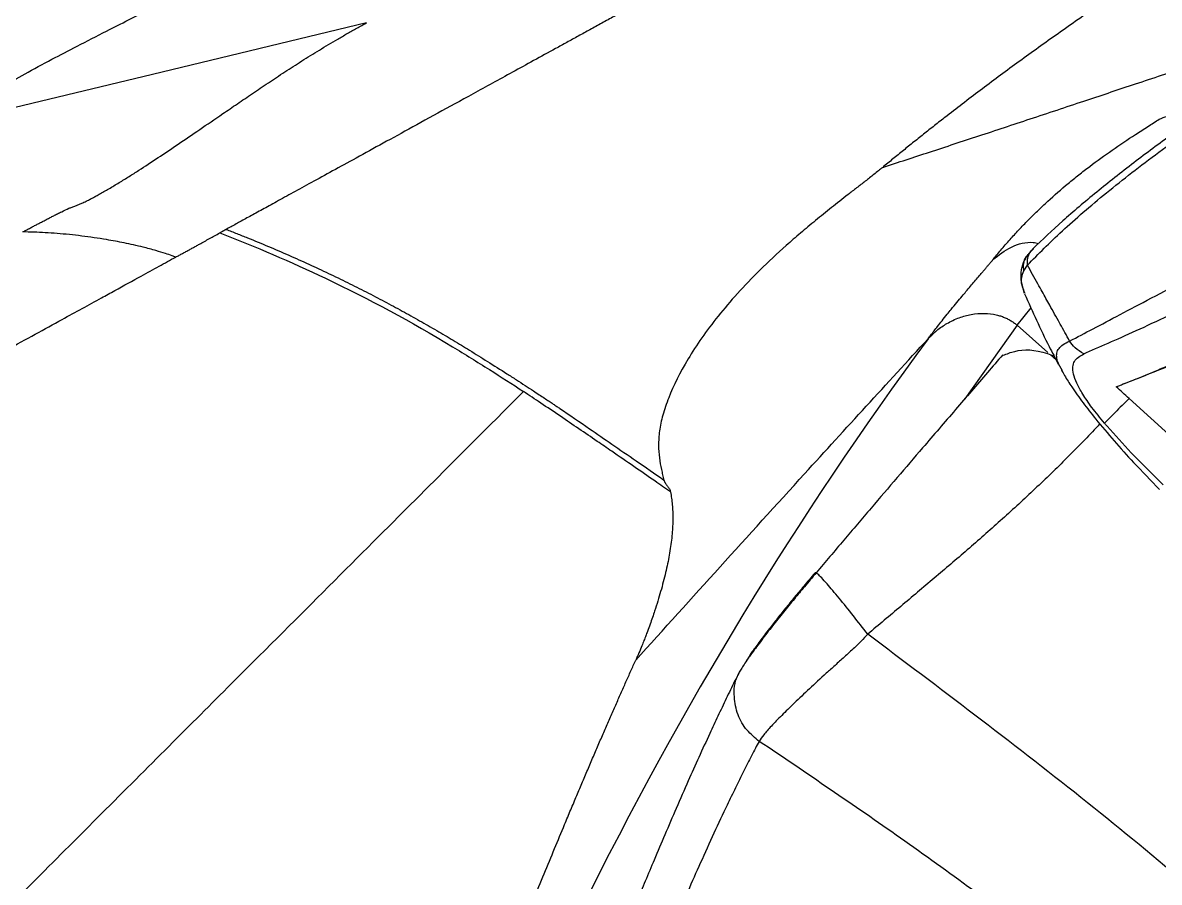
# Model space of a CAD drawing. Extents: x 525 to 613, y 487 to 635.
# Drawn here: x 590.82 to 595.82, y 581.25 to 585.03 of the extents above; entities that cross this region are included whole.
import ezdxf

# ---------------------------------------------------------------- set-up
doc = ezdxf.new("R2010")
doc.units = 0
doc.header["$MEASUREMENT"] = 0
doc.layers.add('1', color=4, linetype='Continuous')
doc.layers.add('STD TEST', color=3, linetype='Continuous')

# ---------------------------------------------------------------- blocks, each defined once
blk = doc.blocks.new('2023 VANGUARD')
at = {"layer": '1', "color": 3, "linetype": 'Continuous', "lineweight": 25}
for p, q in [((26.3096, -8.6513), (26.2842, -8.6801)), ((26.2683, -8.7502), (26.2842, -8.7243)), ((26.2613, -8.8157), (26.27, -8.8483)), ((26.2393, -8.9893), (26.3005, -8.9121)), ((26.2393, -8.9893), (26.0085, -9.3131)), ((26.3741, -9.1087), (26.2393, -8.9893)), ((26.4105, -9.141), (26.3857, -9.1191)), ((26.4383, -9.1892), (26.4217, -9.159)), ((26.924, -9.4849), (26.7323, -9.3117)), ((25.0466, -10.467), (25.0501, -10.4611)), ((25.0501, -10.4611), (25.0483, -10.4646))]:
    blk.add_line(p, q, dxfattribs=at)
at = {"layer": '1', "color": 3, "linetype": 'Continuous', "lineweight": 25, "flags": 128}
blk.add_lwpolyline([(23.3735, -7.6573), (22.4303, -7.8848), (21.5192, -8.1044)], dxfattribs=at)
at = {"layer": '1', "color": 3, "linetype": 'Continuous', "lineweight": 25}
for points, knots in [([(28.6889, -6.3417), (28.6715, -6.3509), (28.6369, -6.3692), (28.5853, -6.3967), (28.5339, -6.4242), (28.4829, -6.4516), (28.4321, -6.4789), (28.3817, -6.5062), (28.3316, -6.5334), (28.2818, -6.5606), (28.2323, -6.5877), (28.1831, -6.6148), (28.1342, -6.6418), (28.0857, -6.6688), (28.0375, -6.6957), (27.9896, -6.7226), (27.9421, -6.7494), (27.8948, -6.7762), (27.8479, -6.803), (27.7444, -6.8623), (27.5868, -6.9541), (27.3773, -7.0795), (27.1738, -7.2047), (26.975, -7.3305), (26.7831, -7.4558), (26.5969, -7.5812), (26.4182, -7.7054), (26.2471, -7.8281), (26.0841, -7.9487), (25.9637, -8.0408), (25.8808, -8.1055), (25.8322, -8.1439), (25.7844, -8.1819), (25.7376, -8.2196), (25.6915, -8.2571), (25.6617, -8.2817), (25.6467, -8.294)], [0, 0, 0, 0, 0.014307, 0.028562, 0.042765, 0.056918, 0.071021, 0.085074, 0.099078, 0.113034, 0.126941, 0.140801, 0.154613, 0.168378, 0.182096, 0.195769, 0.209396, 0.222978, 0.236516, 0.25001, 0.312965, 0.375018, 0.438078, 0.500021, 0.562742, 0.625016, 0.687787, 0.749998, 0.81234, 0.875006, 0.895777, 0.916566, 0.937377, 0.958216, 0.979088, 1, 1, 1, 1]), ([(29.9567, -6.3824), (29.8826, -6.4209), (29.7333, -6.4985), (29.5203, -6.6093), (29.3268, -6.7114), (29.1565, -6.8018), (29.0113, -6.8797), (28.8927, -6.944), (28.801, -6.994), (28.7239, -7.0364), (28.6492, -7.0777), (28.5314, -7.1432), (28.3657, -7.2366), (28.1653, -7.3518), (27.9593, -7.473), (27.745, -7.6023), (27.5084, -7.7499), (27.2885, -7.8932), (27.0907, -8.0277), (26.9175, -8.1504), (26.7466, -8.2775), (26.5837, -8.4063), (26.4316, -8.5347), (26.3508, -8.6119), (26.3094, -8.6515)], [0, 0, 0, 0, 0.046354, 0.09334, 0.13474, 0.170481, 0.203786, 0.230016, 0.249204, 0.265144, 0.282043, 0.299905, 0.345829, 0.397178, 0.442788, 0.497084, 0.559897, 0.630784, 0.682563, 0.738116, 0.797682, 0.861533, 0.928929, 1, 1, 1, 1]), ([(26.2842, -8.7243), (26.3326, -8.6753), (26.4297, -8.5772), (26.6272, -8.4075), (26.8576, -8.2286), (27.1197, -8.0424), (27.4093, -7.8514), (27.7241, -7.657), (28.0604, -7.4608), (28.4147, -7.2636), (28.7845, -7.0656), (29.1689, -6.8664), (29.564, -6.6658), (29.8346, -6.5296), (29.9696, -6.4616)], [0, 0, 0, 0, 0.083648, 0.167746, 0.251461, 0.334457, 0.417447, 0.500935, 0.584376, 0.667337, 0.750217, 0.833366, 0.916826, 1, 1, 1, 1]), ([(21.5192, -8.1044), (21.5201, -8.104), (21.5217, -8.1032), (21.5244, -8.1015), (21.5273, -8.0997), (21.5304, -8.0977), (21.5337, -8.0954), (21.5372, -8.0929), (21.5409, -8.0902), (21.5448, -8.0874), (21.5542, -8.0806), (21.5714, -8.0681), (21.603, -8.0454), (21.6459, -8.0163), (21.7023, -7.9802), (21.776, -7.9355), (21.871, -7.8811), (21.9821, -7.8207), (22.103, -7.7578), (22.2161, -7.6999), (22.3308, -7.642), (22.447, -7.5829), (22.5827, -7.513), (22.69, -7.4567), (22.7636, -7.4178), (22.7986, -7.3993), (22.8381, -7.3783), (22.8822, -7.3547), (22.931, -7.3286), (22.9843, -7.2998), (23.0422, -7.2684), (23.1047, -7.2344), (23.1718, -7.1977), (23.2181, -7.1723), (23.242, -7.1592)], [0, 0, 0, 0, 0.007389, 0.014663, 0.021823, 0.028872, 0.035811, 0.042642, 0.049367, 0.055987, 0.062506, 0.094, 0.125039, 0.164622, 0.206174, 0.250106, 0.309562, 0.375231, 0.433765, 0.500225, 0.548771, 0.606595, 0.673709, 0.750119, 0.765015, 0.782153, 0.801535, 0.823159, 0.847025, 0.873135, 0.901487, 0.932082, 0.96492, 1, 1, 1, 1]), ([(26.4703, -9.0585), (26.5036, -9.0411), (26.5702, -9.0064), (26.6894, -8.9433), (26.8275, -8.8709), (26.9889, -8.7858), (27.1752, -8.6879), (27.3849, -8.5746), (27.6156, -8.451), (27.8895, -8.3045), (28.2076, -8.1366), (28.5677, -7.9502), (28.938, -7.763), (29.3163, -7.5766), (29.7, -7.3919), (29.9592, -7.271), (30.0887, -7.2107)], [0, 0, 0, 0, 0.06234, 0.124818, 0.187363, 0.250453, 0.313852, 0.376637, 0.439459, 0.502671, 0.586016, 0.668823, 0.751617, 0.834542, 0.917364, 1, 1, 1, 1]), ([(26.5321, -9.1153), (26.5669, -9.0999), (26.6365, -9.0692), (26.7611, -9.0144), (26.9038, -8.9472), (27.0694, -8.8658), (27.2588, -8.7682), (27.4696, -8.6537), (27.6989, -8.527), (27.9685, -8.3758), (28.2788, -8.2014), (28.6285, -8.0072), (28.9872, -7.8119), (29.3534, -7.6179), (29.7251, -7.4264), (29.977, -7.3027), (30.1029, -7.2409)], [0, 0, 0, 0, 0.062319, 0.124752, 0.187451, 0.250906, 0.314486, 0.37751, 0.44061, 0.503895, 0.587131, 0.669779, 0.75236, 0.835034, 0.917583, 1, 1, 1, 1]), ([(24.6317, -7.5374), (24.6221, -7.5426), (24.6029, -7.5531), (24.5746, -7.5687), (24.5464, -7.5841), (24.5186, -7.5994), (24.4911, -7.6145), (24.4638, -7.6295), (24.4368, -7.6443), (24.4101, -7.659), (24.3836, -7.6735), (24.3574, -7.6879), (24.3316, -7.7021), (24.3059, -7.7162), (24.2806, -7.7301), (24.2555, -7.7439), (24.2307, -7.7575), (24.1812, -7.7847), (24.1087, -7.8244), (24.0159, -7.8753), (23.927, -7.924), (23.8144, -7.9857), (23.6827, -8.0581), (23.5409, -8.1359), (23.4125, -8.2063), (23.2989, -8.2686), (23.197, -8.3245), (23.1079, -8.3733), (23.0285, -8.4169), (22.9593, -8.4549), (22.8986, -8.4883), (22.8543, -8.5126), (22.8215, -8.5305), (22.7981, -8.5434), (22.7792, -8.5537), (22.765, -8.5616), (22.7581, -8.5654), (22.755, -8.567)], [0, 0, 0, 0, 0.007913, 0.015809, 0.023691, 0.031558, 0.039412, 0.047254, 0.055083, 0.062899, 0.070703, 0.078495, 0.086274, 0.094041, 0.101796, 0.109539, 0.117269, 0.124989, 0.156318, 0.187503, 0.218619, 0.250013, 0.311735, 0.37497, 0.436508, 0.499995, 0.561526, 0.624976, 0.686346, 0.749993, 0.812491, 0.874993, 0.906444, 0.937497, 0.968749, 0.986154, 1, 1, 1, 1]), ([(21.8587, -8.5782), (21.8637, -8.5756), (21.8738, -8.5703), (21.8887, -8.5624), (21.9038, -8.5545), (21.9189, -8.5466), (21.934, -8.5387), (21.9493, -8.5307), (21.9646, -8.5227), (21.98, -8.5147), (21.9957, -8.5066), (22.0125, -8.498), (22.0351, -8.4867), (22.0565, -8.4765), (22.0769, -8.4685), (22.0911, -8.4634), (22.1055, -8.4581), (22.1176, -8.453), (22.1319, -8.4463), (22.1469, -8.4387), (22.1635, -8.4301), (22.1792, -8.4216), (22.1965, -8.412), (22.2166, -8.4008), (22.2455, -8.3842), (22.2821, -8.3623), (22.3262, -8.335), (22.3814, -8.2996), (22.4511, -8.2539), (22.5401, -8.194), (22.6349, -8.1296), (22.7236, -8.069), (22.8029, -8.0149), (22.8696, -7.9695), (22.9393, -7.9226), (23.0001, -7.8823), (23.05, -7.8499), (23.0875, -7.8259), (23.1259, -7.8018), (23.165, -7.7777), (23.205, -7.7535), (23.2458, -7.7294), (23.2875, -7.7054), (23.3299, -7.6814), (23.359, -7.6653), (23.3735, -7.6573)], [0, 0, 0, 0, 0.012288, 0.02491, 0.037867, 0.051158, 0.064784, 0.078745, 0.093041, 0.107673, 0.122641, 0.138801, 0.157499, 0.190275, 0.20436, 0.22111, 0.235556, 0.250002, 0.259721, 0.281254, 0.297544, 0.312504, 0.331674, 0.352507, 0.375003, 0.420414, 0.462079, 0.499999, 0.568815, 0.632897, 0.693075, 0.749989, 0.782365, 0.813975, 0.844841, 0.87499, 0.889464, 0.903785, 0.917955, 0.931977, 0.945856, 0.959595, 0.973197, 0.986664, 1, 1, 1, 1]), ([(25.6467, -8.294), (25.7156, -8.2716), (25.8567, -8.2256), (26.0732, -8.1545), (26.2997, -8.0797), (26.5253, -8.0048), (26.7516, -7.9294), (26.962, -7.8592), (27.1857, -7.7845), (27.3332, -7.7354), (27.4177, -7.7072)], [0, 0, 0, 0, 0.116431, 0.238552, 0.366394, 0.499998, 0.620724, 0.749999, 0.85675, 1, 1, 1, 1]), ([(26.7067, -9.2476), (26.7123, -9.2454), (26.7435, -9.2331), (26.8041, -9.2099), (26.8821, -9.1761), (26.9614, -9.1408), (27.0407, -9.1073), (27.1354, -9.0672), (27.2476, -9.0171), (27.3783, -8.9553), (27.5326, -8.8865), (27.6952, -8.8128), (27.8741, -8.7311), (28.0683, -8.6422), (28.2775, -8.5464), (28.4941, -8.4475), (28.7153, -8.3484), (28.9447, -8.2472), (29.155, -8.1554), (29.3396, -8.0763), (29.5022, -8.0075), (29.6753, -7.9355), (29.8473, -7.8646), (29.9989, -7.8027), (30.089, -7.7677), (30.128, -7.7525)], [0, 0, 0, 0, 0.0097381, 0.0546015, 0.1000331, 0.1320561, 0.1702626, 0.2056372, 0.2487952, 0.3001589, 0.3461505, 0.3974851, 0.4466417, 0.498592, 0.5558792, 0.6112053, 0.6642787, 0.7210906, 0.779345, 0.8161974, 0.8528832, 0.8945569, 0.9379498, 0.9731378, 1, 1, 1, 1]), ([(30.1342, -7.7666), (29.9911, -7.8238), (29.7045, -7.9383), (29.2825, -8.1151), (28.8689, -8.2954), (28.4661, -8.4751), (28.1287, -8.6306), (27.8531, -8.7563), (27.6358, -8.8566), (27.4312, -8.9458), (27.2317, -9.0375), (27.0345, -9.116), (26.8557, -9.1906), (26.7566, -9.2287), (26.707, -9.2478)], [0, 0, 0, 0, 0.099304, 0.198802, 0.298385, 0.398317, 0.498406, 0.560917, 0.623789, 0.687365, 0.750255, 0.83339, 0.916532, 1, 1, 1, 1]), ([(26.865, -8.0819), (26.8886, -8.0729), (26.936, -8.055), (26.9963, -8.0542), (27.027, -8.0661), (27.0339, -8.0688)], [0, 0, 0, 0, 0.436649, 0.873527, 1, 1, 1, 1]), ([(26.1323, -8.7001), (26.1378, -8.6933), (26.1493, -8.6791), (26.1675, -8.6575), (26.1871, -8.6346), (26.2131, -8.6052), (26.2468, -8.5685), (26.287, -8.5268), (26.3297, -8.4846), (26.3873, -8.4304), (26.4481, -8.3773), (26.5105, -8.3267), (26.5744, -8.2773), (26.6571, -8.2176), (26.7437, -8.1598), (26.8134, -8.1149), (26.8484, -8.0925), (26.865, -8.0819)], [0, 0, 0, 0, 0.028283, 0.05855, 0.090792, 0.125, 0.18419, 0.25, 0.309188, 0.375, 0.5, 0.5625, 0.625, 0.75, 0.875, 0.94061, 1, 1, 1, 1]), ([(25.6467, -8.294), (25.6406, -8.299), (25.6279, -8.3094), (25.6023, -8.3299), (25.5699, -8.3553), (25.5317, -8.3849), (25.4814, -8.4238), (25.4206, -8.4716), (25.3506, -8.5279), (25.2842, -8.5833), (25.2004, -8.6562), (25.1045, -8.7457), (25.0051, -8.8494), (24.9197, -8.9496), (24.8478, -9.0458), (24.768, -9.1691), (24.7109, -9.2837), (24.6765, -9.386), (24.662, -9.4559), (24.6583, -9.518), (24.6625, -9.5737), (24.6701, -9.6158), (24.6765, -9.6437), (24.6803, -9.6593), (24.6823, -9.667), (24.6833, -9.6708)], [0, 0, 0, 0, 0.007444, 0.01563, 0.031255, 0.046878, 0.062502, 0.093759, 0.125016, 0.156267, 0.187516, 0.250005, 0.313234, 0.37498, 0.437273, 0.500005, 0.624989, 0.68768, 0.749981, 0.812461, 0.87496, 0.937486, 0.968748, 0.984381, 1, 1, 1, 1]), ([(22.5329, -8.6889), (22.5275, -8.687), (22.5126, -8.6816), (22.4836, -8.6719), (22.441, -8.659), (22.3803, -8.6428), (22.3076, -8.6265), (22.2356, -8.6132), (22.1731, -8.6034), (22.1186, -8.5961), (22.0644, -8.59), (22.0111, -8.5852), (21.9588, -8.5816), (21.9082, -8.5791), (21.875, -8.5785), (21.8587, -8.5782)], [0, 0, 0, 0, 0.025196, 0.069332, 0.133711, 0.219779, 0.344029, 0.459361, 0.53995, 0.620329, 0.699954, 0.778281, 0.854762, 0.92885, 1, 1, 1, 1]), ([(22.5329, -8.6889), (22.5379, -8.6862), (22.5481, -8.6808), (22.5631, -8.6727), (22.578, -8.6646), (22.5929, -8.6565), (22.6077, -8.6484), (22.6224, -8.6403), (22.6397, -8.6308), (22.6595, -8.6198), (22.6818, -8.6074), (22.7043, -8.5949), (22.7189, -8.5869), (22.7264, -8.5827)], [0, 0, 0, 0, 0.067708, 0.136655, 0.206843, 0.27827, 0.350938, 0.424847, 0.499996, 0.616688, 0.738919, 0.866689, 1, 1, 1, 1]), ([(22.755, -8.567), (22.7543, -8.5674), (22.7528, -8.5683), (22.7508, -8.5694), (22.749, -8.5704), (22.7474, -8.5713), (22.746, -8.5721), (22.7447, -8.5728), (22.7431, -8.5736), (22.7414, -8.5745), (22.7393, -8.5756), (22.7368, -8.577), (22.7339, -8.5785), (22.7306, -8.5804), (22.7278, -8.582), (22.7264, -8.5827)], [0, 0, 0, 0, 0.045513, 0.093245, 0.143209, 0.19541, 0.249861, 0.308538, 0.374959, 0.500127, 0.641647, 0.75029, 0.838695, 0.921916, 1, 1, 1, 1]), ([(22.7264, -8.5827), (22.8842, -8.6431), (23.2344, -8.7933), (23.627, -9.0039), (23.9109, -9.1822), (24.0151, -9.2478), (24.0645, -9.2808)], [0.87037009, 0.87037009, 0.87037009, 0.87037009, 0.89822975, 0.93324756, 0.94376162, 0.95356748, 0.95356748, 0.95356748, 0.95356748]), ([(22.755, -8.567), (22.7708, -8.5732), (22.8023, -8.5854), (22.8491, -8.6041), (22.8954, -8.623), (22.9412, -8.6421), (22.9865, -8.6614), (23.0312, -8.6809), (23.0755, -8.7006), (23.1192, -8.7204), (23.1624, -8.7404), (23.2052, -8.7606), (23.2475, -8.7809), (23.2893, -8.8013), (23.3306, -8.8218), (23.3715, -8.8425), (23.4119, -8.8633), (23.4518, -8.8843), (23.4913, -8.9053), (23.5303, -8.9264), (23.5689, -8.9477), (23.607, -8.969), (23.6447, -8.9905), (23.682, -9.012), (23.7188, -9.0337), (23.7672, -9.0625), (23.8296, -9.1005), (23.9079, -9.1501), (23.9768, -9.1932), (24.0323, -9.2286), (24.0712, -9.2539), (24.1045, -9.2762), (24.1328, -9.2946), (24.1558, -9.3097), (24.1764, -9.3233), (24.1945, -9.3353), (24.2102, -9.3458), (24.2637, -9.3818), (24.3446, -9.4374), (24.4565, -9.5144), (24.566, -9.5895), (24.6423, -9.6424), (24.6833, -9.6708)], [0, 0, 0, 0, 0.0228187, 0.0454507, 0.0678982, 0.0901633, 0.1122481, 0.1341548, 0.1558853, 0.1774416, 0.1988257, 0.2200394, 0.2410847, 0.2619636, 0.282678, 0.3032301, 0.3236217, 0.3438545, 0.3639304, 0.3838508, 0.4036174, 0.4232318, 0.4426955, 0.46201, 0.4811768, 0.5001965, 0.5378894, 0.5795094, 0.6250656, 0.6472678, 0.668097, 0.6875502, 0.7012046, 0.7135627, 0.7246234, 0.7343874, 0.7428545, 0.7500244, 0.8211946, 0.8750266, 0.9329271, 1, 1, 1, 1]), ([(26.1323, -8.7001), (26.1581, -8.6799), (26.2098, -8.6395), (26.2858, -8.6188), (26.3258, -8.6272), (26.3337, -8.6288)], [0, 0, 0, 0, 0.445402, 0.891047, 1, 1, 1, 1]), ([(26.2841, -8.7243), (26.2841, -8.7142), (26.284, -8.6933), (26.294, -8.6677), (26.306, -8.6566), (26.3104, -8.6525)], [0, 0, 0, 0, 0.373162, 0.767428, 1, 1, 1, 1]), ([(17.7361, -11.3207), (17.7502, -11.313), (17.7995, -11.2859), (17.9044, -11.2282), (18.0709, -11.1369), (18.2965, -11.0133), (18.5149, -10.8936), (18.7396, -10.7703), (18.943, -10.6586), (19.1501, -10.5449), (19.527, -10.338), (20.0597, -10.0458), (20.5515, -9.7761), (20.8568, -9.6086), (21.0541, -9.5002), (21.2889, -9.3714), (21.5508, -9.2277), (21.8012, -9.0903), (22.0196, -8.9706), (22.1715, -8.8872), (22.2861, -8.8243), (22.3577, -8.7852), (22.4209, -8.7503), (22.4594, -8.729), (22.4967, -8.7087), (22.5208, -8.6955), (22.5329, -8.6889)], [0, 0, 0, 0, 0.00618, 0.021667, 0.046477, 0.080636, 0.124177, 0.147665, 0.186459, 0.221566, 0.24885, 0.373884, 0.499154, 0.530497, 0.561846, 0.624543, 0.687229, 0.749893, 0.819816, 0.875088, 0.895265, 0.937588, 0.9532, 0.968806, 0.984406, 1, 1, 1, 1]), ([(25.8465, -9.0489), (25.8506, -9.0434), (25.8593, -9.0318), (25.8733, -9.0135), (25.8897, -8.9924), (25.9092, -8.9678), (25.9292, -8.9429), (25.9511, -8.916), (25.973, -8.8894), (25.9948, -8.8632), (26.015, -8.8391), (26.0333, -8.8174), (26.0518, -8.7955), (26.0688, -8.7755), (26.0833, -8.7584), (26.0951, -8.7446), (26.1046, -8.7333), (26.1131, -8.7233), (26.1206, -8.7144), (26.127, -8.7066), (26.1306, -8.7023), (26.1323, -8.7001)], [0, 0, 0, 0, 0.037105, 0.078795, 0.125, 0.182546, 0.250002, 0.300962, 0.375009, 0.446621, 0.500005, 0.565521, 0.625018, 0.689497, 0.750004, 0.794673, 0.83809, 0.880293, 0.921319, 0.961208, 1, 1, 1, 1]), ([(26.2863, -8.6774), (26.2786, -8.689), (26.2631, -8.7125), (26.2545, -8.756), (26.2542, -8.7902), (26.2596, -8.8095), (26.2605, -8.8127)], [0, 0, 0, 0, 0.312208, 0.629145, 0.93787, 1, 1, 1, 1]), ([(26.2683, -8.7502), (26.2676, -8.7395), (26.2661, -8.7173), (26.2737, -8.6925), (26.2834, -8.6826), (26.2852, -8.6807)], [0, 0, 0, 0, 0.43185, 0.891346, 1, 1, 1, 1]), ([(26.2741, -8.8495), (26.2687, -8.837), (26.2508, -8.7961), (26.2611, -8.769), (26.2682, -8.7502)], [0, 0, 0, 0, 0.305068, 1, 1, 1, 1]), ([(26.4703, -9.0585), (26.4565, -9.0336), (26.4417, -9.0071), (26.4123, -8.9544), (26.3859, -8.9069), (26.3539, -8.8495), (26.3212, -8.7906), (26.2995, -8.7516), (26.2842, -8.7242)], [0, 0, 0, 0, 0.223794, 0.237965, 0.472855, 0.650369, 0.753444, 1, 1, 1, 1]), ([(26.2718, -8.8505), (26.3066, -8.9286), (26.3532, -9.0333), (26.4067, -9.1342), (26.4203, -9.1598)], [0, 0, 0, 0, 0.745905, 1, 1, 1, 1]), ([(25.8465, -9.0489), (25.8492, -9.046), (25.8543, -9.0406), (25.8618, -9.0332), (25.8685, -9.0268), (25.8745, -9.0215), (25.8797, -9.017), (25.8904, -9.0081), (25.9066, -8.9959), (25.9392, -8.9752), (25.9816, -8.955), (26.0375, -8.9396), (26.0929, -8.9349), (26.1364, -8.9402), (26.1653, -8.9481), (26.1824, -8.9543), (26.1984, -8.9616), (26.2132, -8.9699), (26.2269, -8.979), (26.2352, -8.9859), (26.2393, -8.9893)], [0, 0, 0, 0, 0.026783, 0.050753, 0.07191, 0.090253, 0.105782, 0.118499, 0.185687, 0.244168, 0.382623, 0.505266, 0.640455, 0.761844, 0.805173, 0.846944, 0.887229, 0.926107, 0.963665, 1, 1, 1, 1]), ([(25.8465, -9.0489), (25.2701, -9.8287), (24.7592, -10.6695), (23.8728, -12.4658), (23.4974, -13.4212), (23.1913, -14.43)], [0, 0, 0, 0, 0.5, 0.5, 1, 1, 1, 1]), ([(24.5587, -10.464), (24.806, -10.1896), (25.2343, -9.717), (25.6649, -9.2465), (25.8465, -9.0489)], [0.5, 0.5, 0.5, 0.5, 0.625, 0.7158464, 0.7158464, 0.7158464, 0.7158464]), ([(26.4217, -9.159), (26.4209, -9.1575), (26.4144, -9.146), (26.413, -9.131), (26.4126, -9.1088), (26.4224, -9.0901), (26.4411, -9.0729), (26.4602, -9.0635), (26.4703, -9.0585)], [0, 0, 0, 0, 0.022662, 0.173663, 0.335409, 0.541635, 0.757752, 1, 1, 1, 1]), ([(26.5321, -9.1153), (26.5184, -9.1065), (26.4907, -9.089), (26.4772, -9.0687), (26.4703, -9.0585)], [0, 0, 0, 0, 0.496983, 1, 1, 1, 1]), ([(26.1773, -9.1215), (26.1939, -9.115), (26.246, -9.0945), (26.3242, -9.0942), (26.3922, -9.1214), (26.4023, -9.1254)], [0, 0, 0, 0, 0.284435, 0.893324, 1, 1, 1, 1]), ([(26.1754, -9.1196), (26.153, -9.1455), (26.0842, -9.2251), (25.9666, -9.3616), (25.8338, -9.5159), (25.7097, -9.6607), (25.5938, -9.7962), (25.4748, -9.936), (25.3942, -10.031), (25.3537, -10.0789)], [0, 0, 0, 0, 0.082973, 0.255345, 0.431351, 0.567391, 0.706713, 0.852242, 1, 1, 1, 1]), ([(26.6235, -9.4202), (26.6045, -9.3969), (26.5688, -9.3533), (26.5273, -9.2931), (26.4997, -9.2431), (26.4852, -9.2027), (26.4827, -9.1711), (26.493, -9.1373), (26.5162, -9.1242), (26.5321, -9.1153)], [0, 0, 0, 0, 0.146336, 0.274476, 0.391484, 0.504322, 0.618702, 0.738433, 1, 1, 1, 1]), ([(26.4346, -9.1861), (26.439, -9.1942), (26.4535, -9.2207), (26.4836, -9.2677), (26.5291, -9.3311), (26.5913, -9.4107), (26.6657, -9.4987), (26.7594, -9.6026), (26.8279, -9.6725), (26.8663, -9.7117)], [0, 0, 0, 0, 0.03994, 0.129697, 0.261534, 0.395259, 0.576962, 0.762532, 1, 1, 1, 1]), ([(26.6751, -9.2601), (26.6803, -9.258), (26.6907, -9.2539), (26.7014, -9.2497), (26.7067, -9.2476)], [0, 0, 0, 0, 0.501851, 1, 1, 1, 1]), ([(26.7323, -9.3117), (26.7228, -9.3031), (26.7037, -9.2859), (26.6846, -9.2687), (26.6751, -9.2601)], [0, 0, 0, 0, 0.499997, 1, 1, 1, 1]), ([(24.0645, -9.2808), (23.9608, -9.3845), (23.7105, -9.6349), (23.2041, -10.1412), (22.8307, -10.5146), (22.4884, -10.8569), (22.1112, -11.234), (21.6394, -11.706), (21.1183, -12.2271), (20.6229, -12.7219), (20.182, -13.1616), (19.7387, -13.604), (19.3372, -14.0052), (19.0318, -14.3113), (18.8546, -14.4892), (18.8251, -14.5188)], [0.1655323, 0.1655323, 0.1655323, 0.1655323, 0.3380159, 0.4190791, 0.4936517, 0.5371229, 0.5804459, 0.6577114, 0.7225202, 0.7651099, 0.8217711, 0.8604255, 0.896679, 0.9363084, 0.9441835, 0.9441835, 0.9441835, 0.9441835]), ([(24.7121, -9.7232), (24.689, -9.707), (24.6354, -9.6696), (24.5491, -9.6099), (24.4646, -9.5518), (24.3837, -9.4964), (24.3085, -9.4451), (24.2254, -9.3888), (24.1441, -9.334), (24.0898, -9.2977), (24.0645, -9.2808)], [0, 0, 0, 0, 0.107985, 0.25, 0.401524, 0.500006, 0.625008, 0.750011, 0.88371, 1, 1, 1, 1]), ([(26.7323, -9.3117), (26.7113, -9.3322), (26.6739, -9.3689), (26.6389, -9.4045), (26.6235, -9.4202)], [0, 0, 0, 0, 0.5605706, 1, 1, 1, 1]), ([(26.6031, -9.4233), (26.5978, -9.4292), (26.549, -9.483), (26.4505, -9.5818), (26.3096, -9.7184), (26.1653, -9.8503), (26.0201, -9.9783), (25.873, -10.103), (25.7267, -10.2266), (25.6292, -10.3086), (25.5808, -10.3493)], [0, 0, 0, 0, 0.01751, 0.160419, 0.301912, 0.442461, 0.582559, 0.721165, 0.861352, 1, 1, 1, 1]), ([(26.6353, -9.4341), (26.6331, -9.4315), (26.6291, -9.4269), (26.6252, -9.4222), (26.6235, -9.4202)], [0, 0, 0, 0, 0.563543, 1, 1, 1, 1]), ([(26.8825, -9.6911), (26.8347, -9.6447), (26.7487, -9.5613), (26.6702, -9.4733), (26.6353, -9.4341)], [0, 0, 0, 0, 0.554846, 1, 1, 1, 1]), ([(24.6833, -9.6708), (24.6836, -9.672), (24.6843, -9.6746), (24.6858, -9.6782), (24.6875, -9.6817), (24.6894, -9.685), (24.6915, -9.6881), (24.6945, -9.6921), (24.6986, -9.6971), (24.7033, -9.7028), (24.7072, -9.709), (24.7103, -9.7155), (24.7115, -9.7207), (24.7121, -9.7232)], [0, 0, 0, 0, 0.059208, 0.120596, 0.184168, 0.249929, 0.308169, 0.374946, 0.500002, 0.634465, 0.750074, 0.876319, 1, 1, 1, 1]), ([(24.7121, -9.7232), (24.7129, -9.7278), (24.7146, -9.737), (24.7167, -9.7511), (24.7184, -9.7654), (24.7199, -9.7799), (24.721, -9.7946), (24.7217, -9.8096), (24.7222, -9.8248), (24.7223, -9.8403), (24.7218, -9.8734), (24.7181, -9.9261), (24.7075, -10), (24.6911, -10.0784), (24.6733, -10.1465), (24.6563, -10.2036), (24.6441, -10.2418), (24.6325, -10.2761), (24.6221, -10.306), (24.6144, -10.3267), (24.6106, -10.3372)], [0, 0, 0, 0, 0.027017, 0.054221, 0.081612, 0.109193, 0.136966, 0.164931, 0.19309, 0.221445, 0.249998, 0.372891, 0.500001, 0.622677, 0.749999, 0.811611, 0.874999, 0.915136, 0.956802, 1, 1, 1, 1]), ([(25.3537, -10.0789), (25.3364, -10.0994), (25.3042, -10.1376), (25.2559, -10.1956), (25.2084, -10.2539), (25.1593, -10.3153), (25.1115, -10.377), (25.0683, -10.4351), (25.0396, -10.4764), (25.0219, -10.5041), (25.016, -10.5149), (25.0129, -10.5203)], [0, 0, 0, 0, 0.113001, 0.210166, 0.317955, 0.437335, 0.566518, 0.70421, 0.848911, 0.923434, 1, 1, 1, 1]), ([(25.3488, -10.0787), (25.3321, -10.0986), (25.3018, -10.1345), (25.2575, -10.1876), (25.2169, -10.2372), (25.1776, -10.2862), (25.1372, -10.3377), (25.0991, -10.3882), (25.0667, -10.4334), (25.0556, -10.4519), (25.0501, -10.4611)], [0, 0, 0, 0, 0.126044, 0.228385, 0.334796, 0.443811, 0.554831, 0.702526, 0.851706, 1, 1, 1, 1]), ([(25.5808, -10.3493), (25.5596, -10.3221), (25.5156, -10.2654), (25.4526, -10.1875), (25.3965, -10.1212), (25.3565, -10.0784), (25.3513, -10.0786), (25.3488, -10.0787)], [0, 0, 0, 0, 0.1763716, 0.3668621, 0.5637151, 0.7907374, 1, 1, 1, 1]), ([(24.6106, -10.3372), (24.6082, -10.3435), (24.6032, -10.3568), (24.595, -10.3777), (24.585, -10.4029), (24.5752, -10.4265), (24.5659, -10.4479), (24.5611, -10.4587), (24.5587, -10.464)], [0, 0, 0, 0, 0.153903, 0.320569, 0.500002, 0.750001, 0.875565, 1, 1, 1, 1]), ([(25.5808, -10.3493), (25.5614, -10.3695), (25.5274, -10.4047), (25.4784, -10.4492), (25.4368, -10.4865), (25.3844, -10.5336), (25.3231, -10.5904), (25.257, -10.6527), (25.2004, -10.708), (25.1549, -10.7552), (25.1206, -10.7941), (25.1089, -10.8121), (25.103, -10.821)], [0, 0, 0, 0, 0.0888797, 0.1554546, 0.2163697, 0.276355, 0.3988648, 0.5205613, 0.6416431, 0.7622803, 0.8819083, 1, 1, 1, 1]), ([(33.089, -17.8555), (32.8469, -17.5345), (32.3652, -16.8957), (31.5863, -15.9847), (30.7889, -15.0999), (29.9669, -14.2414), (29.1318, -13.4082), (28.2861, -12.5963), (27.4201, -11.8141), (26.5231, -11.0565), (25.896, -10.586), (25.5807, -10.3493)], [0, 0, 0, 0, 0.113392, 0.225638, 0.337341, 0.448782, 0.560233, 0.669481, 0.778832, 0.888788, 1, 1, 1, 1]), ([(22.901, -14.7203), (22.9079, -14.7011), (22.9216, -14.6627), (22.9421, -14.6055), (22.9625, -14.5485), (22.9829, -14.4919), (23.0031, -14.4355), (23.0233, -14.3795), (23.0434, -14.3238), (23.0634, -14.2684), (23.0834, -14.2133), (23.1032, -14.1585), (23.123, -14.104), (23.1427, -14.0498), (23.1623, -13.996), (23.1818, -13.9424), (23.2012, -13.8892), (23.2206, -13.8362), (23.2399, -13.7836), (23.259, -13.7313), (23.2782, -13.6793), (23.2972, -13.6276), (23.3161, -13.5762), (23.335, -13.5252), (23.3538, -13.4744), (23.3724, -13.424), (23.3911, -13.3738), (23.4436, -13.2325), (23.5286, -13.0054), (23.6433, -12.7029), (23.754, -12.4144), (23.8609, -12.1399), (23.9636, -11.8795), (24.0623, -11.6333), (24.1566, -11.4015), (24.2258, -11.2343), (24.2727, -11.1223), (24.2991, -11.0597), (24.325, -10.9985), (24.3504, -10.9387), (24.3755, -10.8803), (24.4, -10.8233), (24.4241, -10.7677), (24.4477, -10.7136), (24.4709, -10.6608), (24.4936, -10.6094), (24.5158, -10.5595), (24.5376, -10.5109), (24.5517, -10.4796), (24.5587, -10.464)], [0, 0, 0, 0, 0.009625, 0.019248, 0.02887, 0.038491, 0.04811, 0.057728, 0.067345, 0.076961, 0.086576, 0.09619, 0.105804, 0.115417, 0.12503, 0.134643, 0.144255, 0.153867, 0.163479, 0.173092, 0.182704, 0.192317, 0.20193, 0.211544, 0.221158, 0.230774, 0.24039, 0.250007, 0.3126, 0.375111, 0.437567, 0.5, 0.562513, 0.624995, 0.687479, 0.749995, 0.76926, 0.788517, 0.807765, 0.827006, 0.846241, 0.86547, 0.884695, 0.903917, 0.923135, 0.942352, 0.961568, 0.980783, 1, 1, 1, 1]), ([(25.0131, -10.52), (25.0069, -10.5323), (24.9943, -10.5571), (24.9761, -10.5943), (24.9576, -10.6326), (24.9392, -10.6709), (24.921, -10.7094), (24.9029, -10.7478), (24.8751, -10.8075), (24.8379, -10.8888), (24.7887, -10.9985), (24.7389, -11.1121), (24.6887, -11.2285), (24.6431, -11.3359), (24.6022, -11.4335), (24.5661, -11.5206), (24.5332, -11.601), (24.5034, -11.6743), (24.4748, -11.745), (24.4418, -11.8274), (24.401, -11.9301), (24.3507, -12.0582), (24.2932, -12.2066), (24.228, -12.377), (24.155, -12.5709), (24.0754, -12.7854), (23.9894, -13.0211), (23.897, -13.2784), (23.7964, -13.5635), (23.6942, -13.8574), (23.6245, -14.0625), (23.592, -14.1581)], [0, 0, 0, 0, 0.0166596, 0.0337457, 0.0506396, 0.0672228, 0.0834782, 0.0994152, 0.1150349, 0.156358, 0.1952914, 0.2385274, 0.2783799, 0.3148522, 0.3445593, 0.3715701, 0.3958845, 0.4175029, 0.4367951, 0.4577147, 0.4882408, 0.5231368, 0.5624033, 0.6060386, 0.6540411, 0.7064099, 0.7597849, 0.8170411, 0.878178, 0.9432005, 1, 1, 1, 1]), ([(25.103, -10.821), (25.0841, -10.8055), (25.0445, -10.7732), (25.0052, -10.7038), (24.9893, -10.6215), (24.9937, -10.5556), (25.0123, -10.5254), (25.0148, -10.5214)], [0, 0, 0, 0, 0.212327, 0.443054, 0.682144, 0.957375, 1, 1, 1, 1]), ([(25.103, -10.821), (25.0972, -10.831), (25.0854, -10.8516), (25.0688, -10.8847), (25.0513, -10.9188), (25.0337, -10.9539), (25.016, -10.9896), (24.9981, -11.0261), (24.98, -11.0633), (24.9298, -11.1682), (24.8489, -11.3432), (24.7323, -11.6075), (24.6086, -11.8986), (24.4732, -12.2302), (24.3256, -12.6069), (24.1727, -13.0116), (24.0667, -13.306), (24.0137, -13.4532)], [0, 0, 0, 0, 0.01857, 0.03808, 0.057718, 0.077378, 0.097021, 0.116659, 0.136293, 0.155925, 0.279289, 0.389406, 0.499519, 0.624641, 0.749759, 0.87488, 1, 1, 1, 1]), ([(32.6165, -18.3278), (32.528, -18.1961), (32.3492, -17.9299), (32.0677, -17.5326), (31.7728, -17.1325), (31.4636, -16.7304), (31.1491, -16.3383), (30.7744, -15.8893), (30.3282, -15.3796), (29.7887, -14.7964), (29.285, -14.2806), (28.8367, -13.84), (28.4614, -13.4835), (28.0918, -13.1442), (27.7284, -12.8222), (27.3605, -12.5075), (26.9058, -12.1331), (26.3605, -11.7073), (25.7337, -11.2469), (25.3112, -10.9616), (25.103, -10.821)], [0, 0, 0, 0, 0.0447089, 0.0903487, 0.1369096, 0.1843794, 0.2327447, 0.2779544, 0.3484175, 0.4226792, 0.500679, 0.5505248, 0.5989031, 0.6457948, 0.691185, 0.7350623, 0.7815627, 0.8564232, 0.9292521, 1, 1, 1, 1])]:
    blk.add_open_spline(points, degree=3, knots=knots, dxfattribs=at)
blk = doc.blocks.new('2026 Vanguard')
at = {"layer": 'STD TEST', "color": 1}
blk.add_blockref('2023 VANGUARD', (44.1613, 88.209), dxfattribs=at)

msp = doc.modelspace()

# ---------------------------------------------------------------- block references
at = {"layer": '1'}
msp.add_blockref('2026 Vanguard', (524.7985, 504.4821), dxfattribs=at)

doc.saveas('drawing.dxf')
